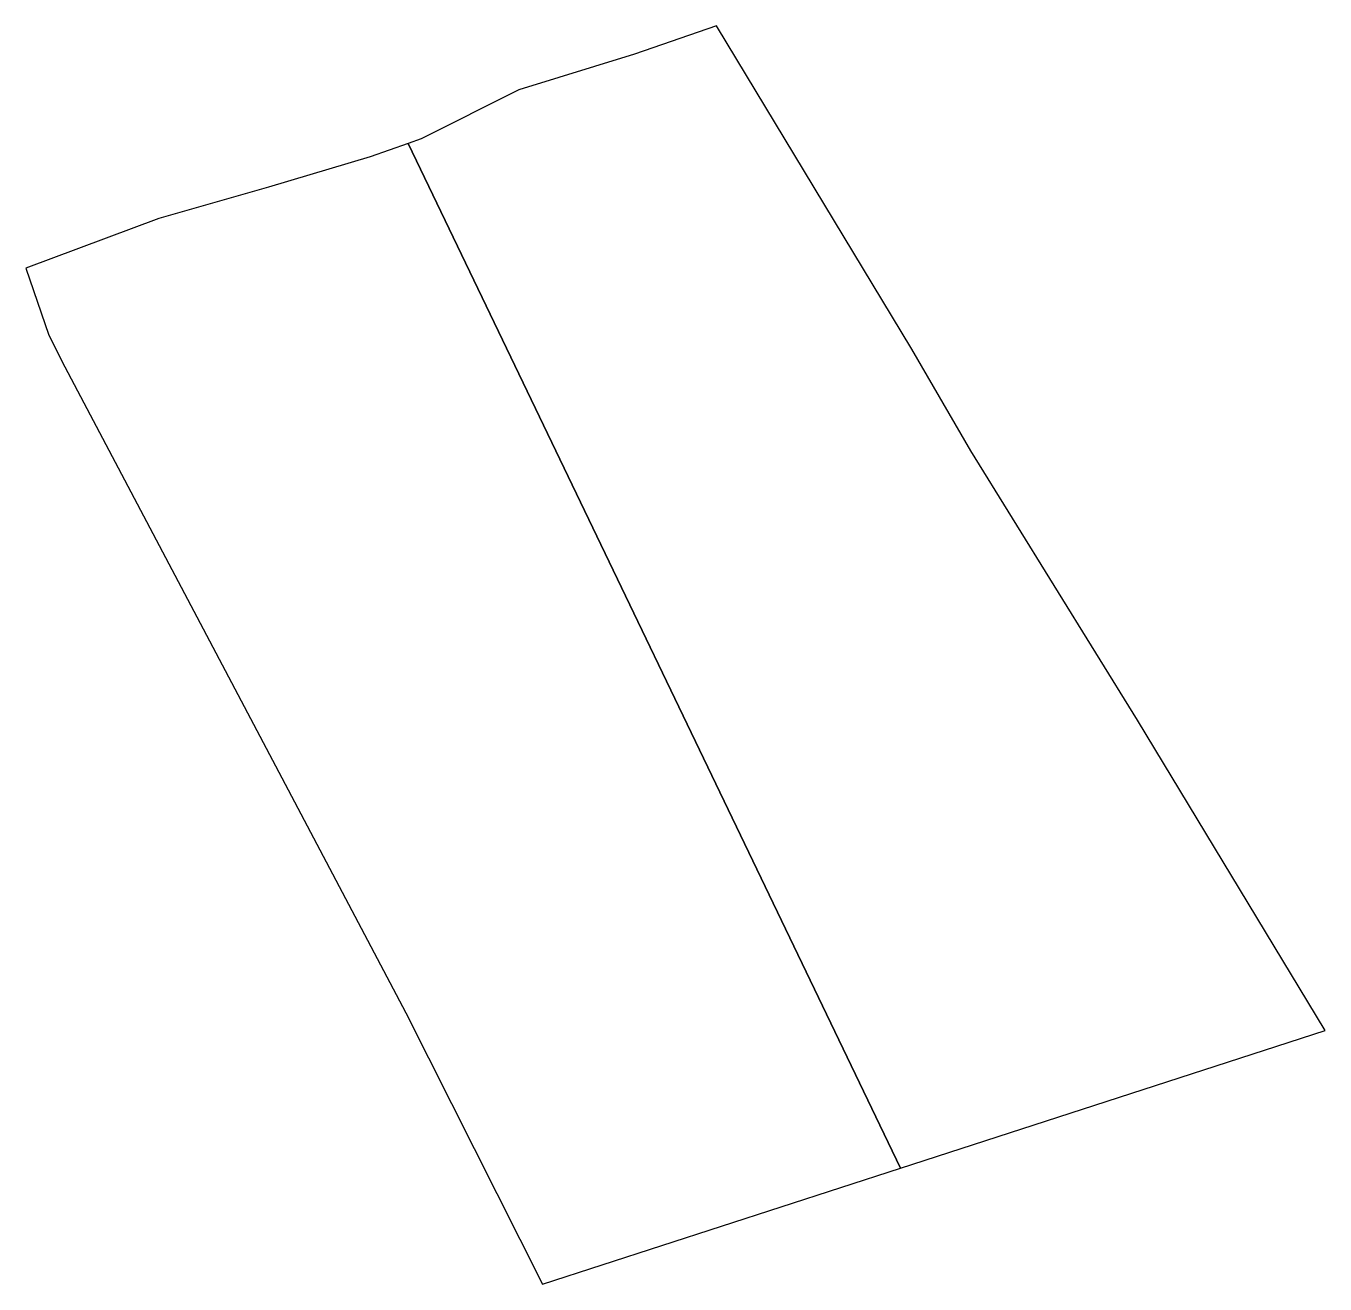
# Model space of a CAD drawing. Header units: millimetres. Extents: x 604255.1 to 604322.3, y 1312673.9 to 1312739.
import ezdxf

# ---------------------------------------------------------------- set-up
doc = ezdxf.new("R2010")
doc.units = ezdxf.units.MM

msp = doc.modelspace()

# ---------------------------------------------------------------- linework, layer by layer
at = {"elevation": 330.583}
for points in [[(604303.989, 1312716.99), (604300.94, 1312722.248), (604290.836, 1312738.968), (604286.599, 1312737.509), (604280.614, 1312735.659), (604275.573, 1312733.13), (604274.895, 1312732.889), (604300.359, 1312679.883), (604322.309, 1312686.993), (604312.617, 1312703.056)], [(604274.895, 1312732.889), (604272.925, 1312732.189), (604267.668, 1312730.63), (604262.001, 1312729.006), (604255.131, 1312726.446), (604256.305, 1312722.974), (604257.148, 1312721.338), (604269.352, 1312698.216), (604274.777, 1312687.913), (604281.836, 1312673.882), (604300.359, 1312679.883)]]:
    msp.add_lwpolyline(points, close=True, dxfattribs=at)

doc.saveas('drawing.dxf')
